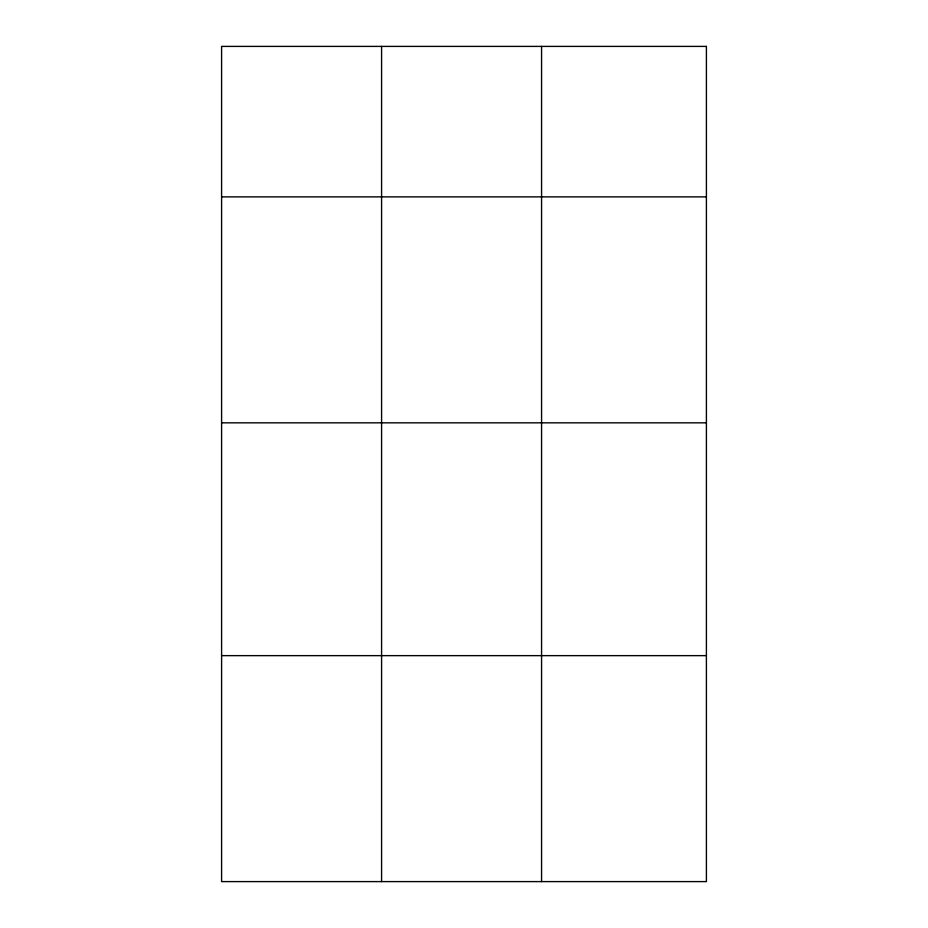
<?xml version="1.0" encoding="UTF-8"?>
<svg xmlns="http://www.w3.org/2000/svg" width="928" height="928" viewBox="0 0 928 928"><rect width="100%" height="100%" fill="white"/><g stroke="black" fill="none" stroke-linecap="round" stroke-linejoin="round"><path stroke-width="1.39" d="M221.595 196.875L706.405 196.875M221.595 422.832L706.405 422.832M221.595 655.644L706.405 655.644M541.569 46.4L541.569 881.6M381.582 46.4L381.582 881.6M706.405 46.4L221.595 46.4L221.595 881.6L706.405 881.6L706.405 46.4"/></g></svg>
